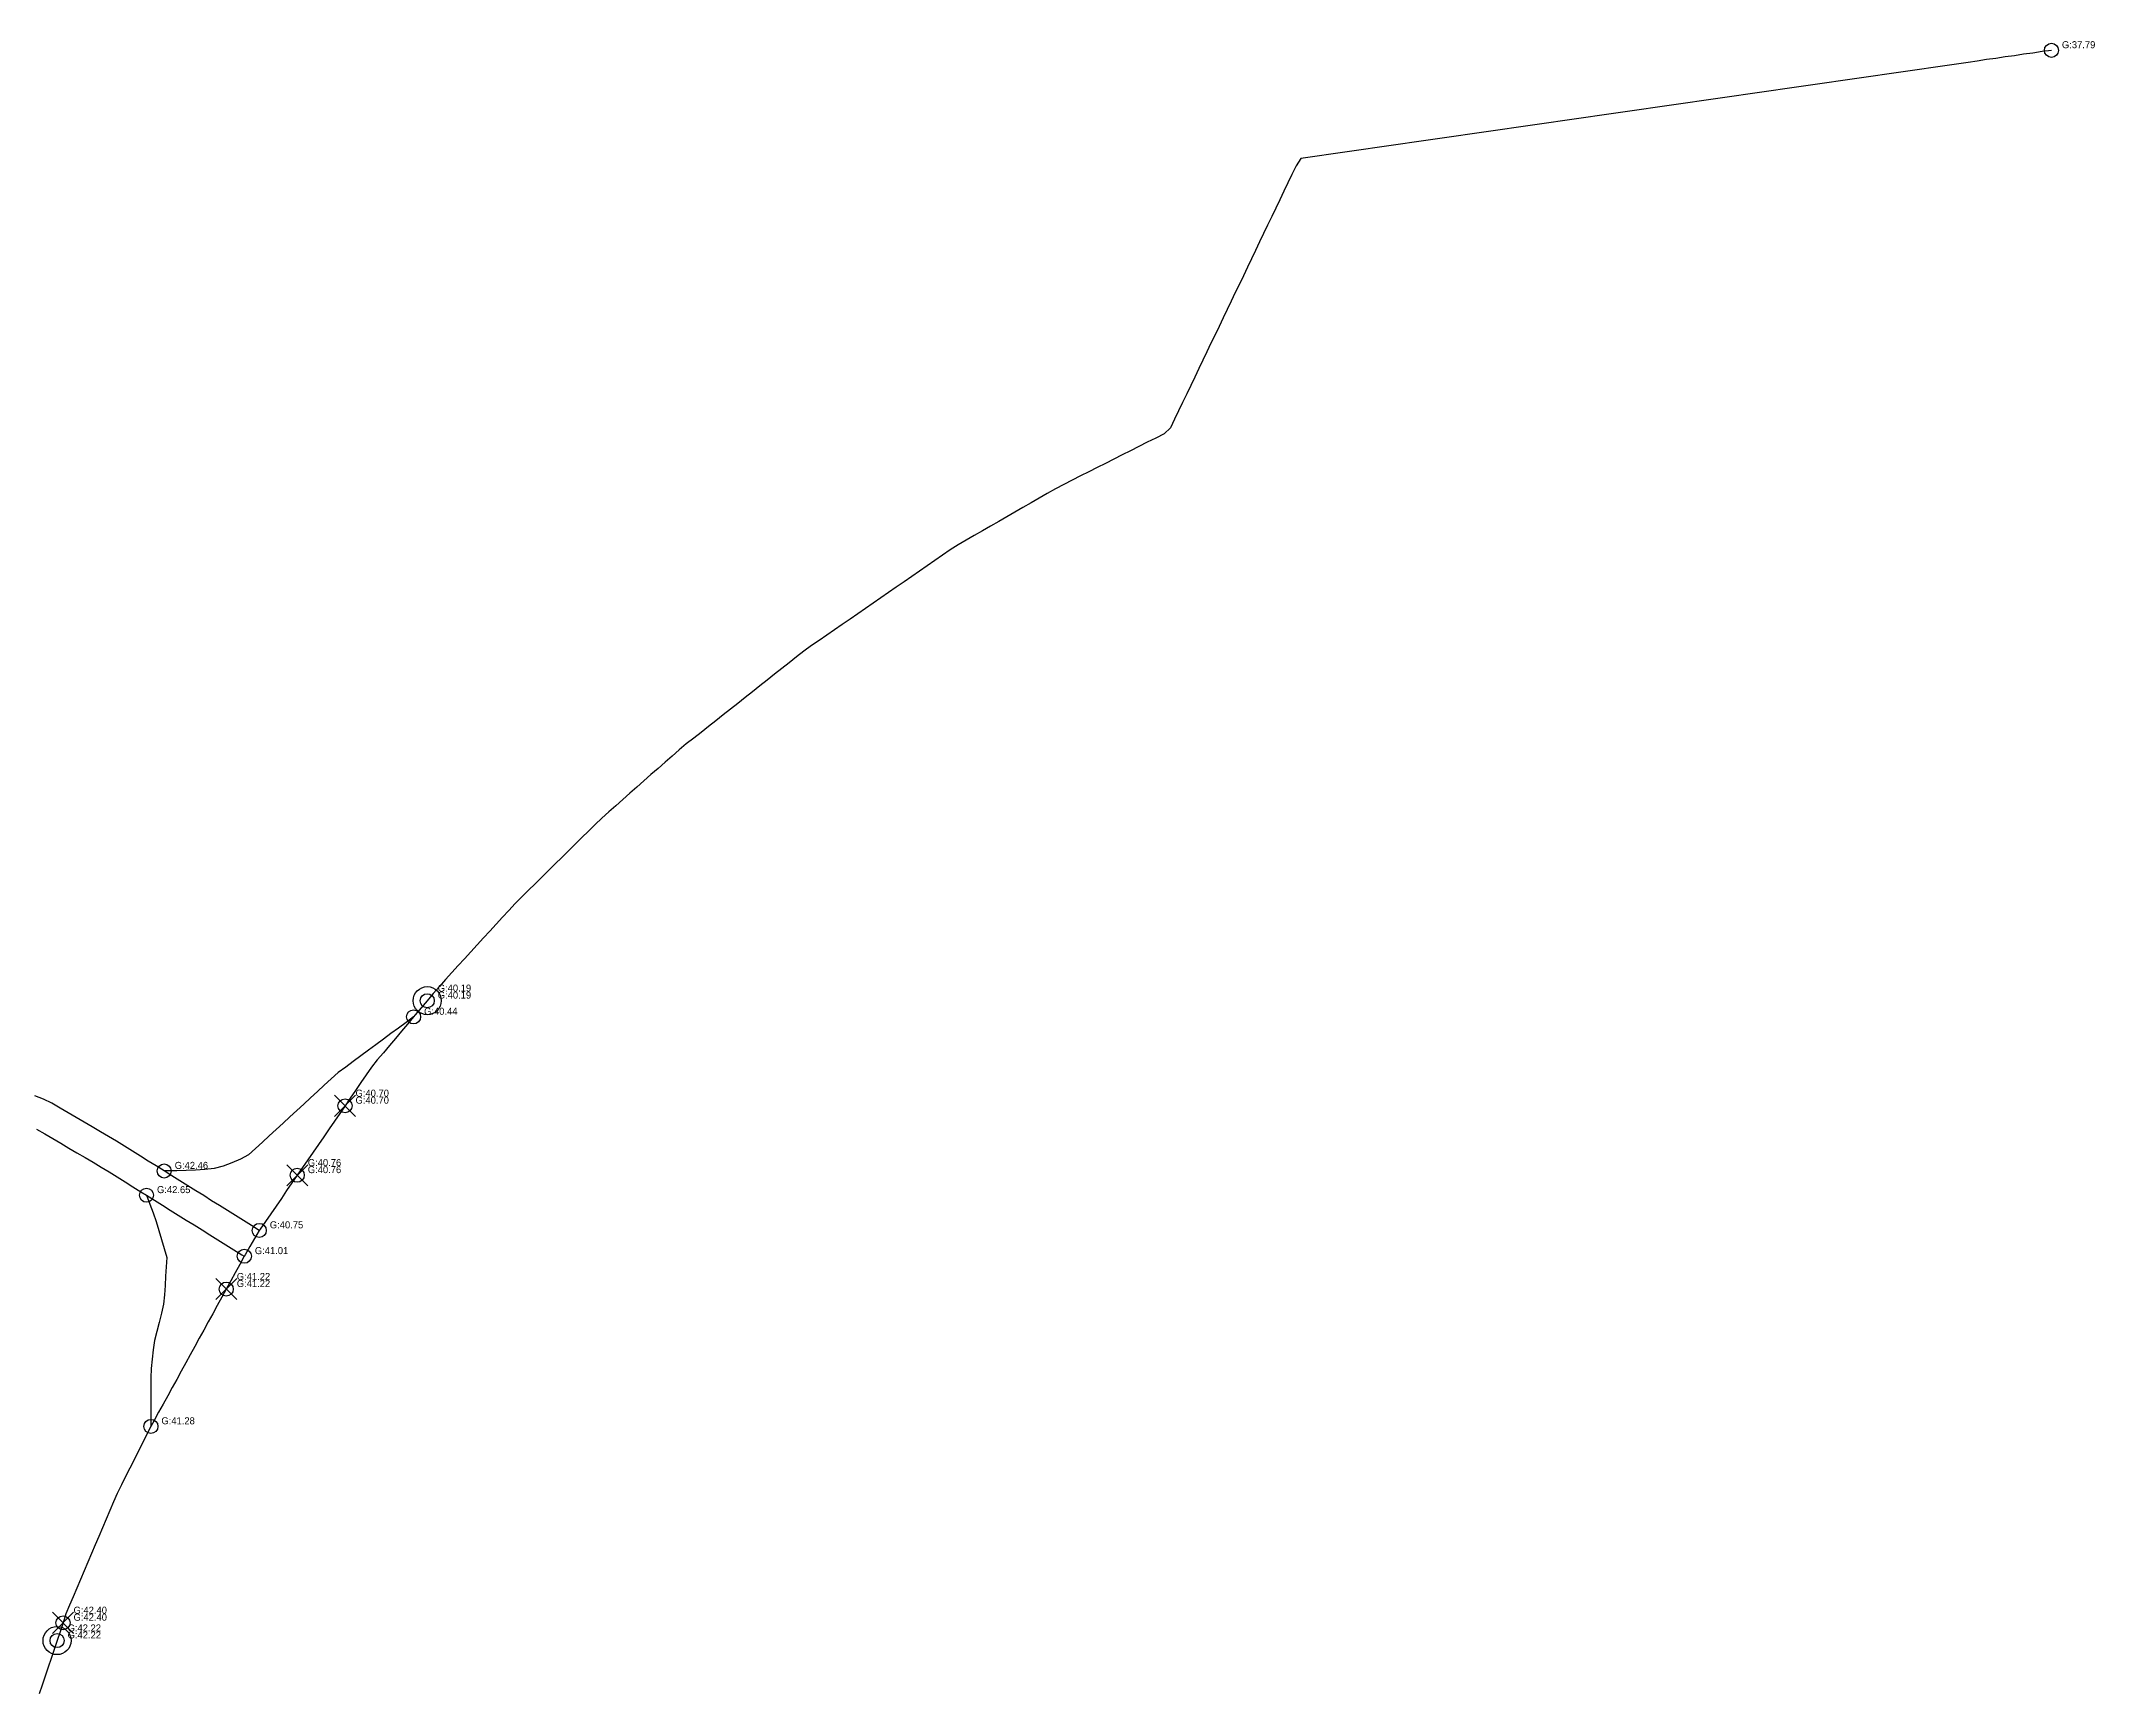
# Model space of a CAD drawing. Header units: metres. Extents: x 607160 to 610559, y 2613470 to 2618337.
# Drawn here: x 610120.2 to 610559, y 2614854.7 to 2615207.7 of the extents above; entities that cross this region are included whole.
import ezdxf

# ---------------------------------------------------------------- set-up
doc = ezdxf.new("R2010")
doc.units = ezdxf.units.M
for name, color, linetype in [('SW-DRAIN-LABELS', 3, 'Continuous'), ('SW-DRAIN-ORPHAN', 8, 'Continuous'), ('SW-INLETS', 3, 'Continuous'), ('SW-JUNCTIONS', 7, 'Continuous'), ('SW-RIDGES', 6, 'Continuous')]:
    doc.layers.add(name, color=color, linetype=linetype)

msp = doc.modelspace()

# ---------------------------------------------------------------- linework, layer by layer
at = {"layer": 'SW-DRAIN-ORPHAN'}
for points in [[(610549.66, 2615205.73), (610547.68, 2615205.45), (610545.7, 2615205.16), (610543.72, 2615204.88), (610541.74, 2615204.59), (610539.76, 2615204.31), (610537.78, 2615204.02), (610535.8, 2615203.74), (610533.82, 2615203.45), (610531.85, 2615203.16), (610529.87, 2615202.88), (610527.89, 2615202.59), (610525.91, 2615202.31), (610523.93, 2615202.02), (610521.95, 2615201.74), (610519.97, 2615201.45), (610517.99, 2615201.17), (610516.01, 2615200.88), (610514.03, 2615200.6), (610512.05, 2615200.31), (610510.07, 2615200.03), (610508.09, 2615199.74), (610506.11, 2615199.46), (610504.13, 2615199.17), (610502.15, 2615198.88), (610500.17, 2615198.6), (610498.19, 2615198.31), (610496.21, 2615198.03), (610494.23, 2615197.74), (610492.25, 2615197.46), (610490.28, 2615197.17), (610488.3, 2615196.89), (610486.32, 2615196.6), (610484.34, 2615196.32), (610482.36, 2615196.03), (610480.38, 2615195.75), (610478.4, 2615195.46), (610476.42, 2615195.17), (610474.44, 2615194.89), (610472.46, 2615194.6), (610470.48, 2615194.32), (610468.5, 2615194.03), (610466.52, 2615193.75), (610464.54, 2615193.46), (610462.56, 2615193.18), (610460.58, 2615192.89), (610458.6, 2615192.61), (610456.62, 2615192.32), (610454.64, 2615192.04), (610452.66, 2615191.75), (610450.68, 2615191.46), (610448.7, 2615191.18), (610446.73, 2615190.89), (610444.75, 2615190.61), (610442.77, 2615190.32), (610440.79, 2615190.04), (610438.81, 2615189.75), (610436.83, 2615189.47), (610434.85, 2615189.18), (610432.87, 2615188.9), (610430.89, 2615188.61), (610428.91, 2615188.33), (610426.93, 2615188.04), (610424.95, 2615187.75), (610422.97, 2615187.47), (610420.99, 2615187.18), (610419.01, 2615186.9), (610417.03, 2615186.61), (610415.05, 2615186.33), (610413.07, 2615186.04), (610411.09, 2615185.76), (610409.11, 2615185.47), (610407.13, 2615185.19), (610405.16, 2615184.9), (610403.18, 2615184.62), (610401.2, 2615184.33), (610399.22, 2615184.04), (610397.24, 2615183.76), (610395.26, 2615183.47), (610393.28, 2615183.19), (610391.3, 2615182.9), (610389.32, 2615182.62), (610388.3, 2615181.03), (610387.43, 2615179.22), (610386.57, 2615177.42), (610385.7, 2615175.62), (610384.84, 2615173.81), (610383.97, 2615172.01), (610383.11, 2615170.21), (610382.24, 2615168.4), (610381.38, 2615166.6), (610380.51, 2615164.8), (610379.65, 2615162.99), (610378.78, 2615161.19), (610377.92, 2615159.39), (610377.05, 2615157.58), (610376.19, 2615155.78), (610375.32, 2615153.98), (610374.46, 2615152.18), (610373.59, 2615150.37), (610372.73, 2615148.57), (610371.86, 2615146.77), (610371, 2615144.96), (610370.13, 2615143.16), (610369.27, 2615141.36), (610368.4, 2615139.55), (610367.54, 2615137.75), (610366.67, 2615135.95), (610365.81, 2615134.14), (610364.94, 2615132.34), (610364.08, 2615130.54), (610363.21, 2615128.73), (610362.35, 2615126.93), (610361.48, 2615125.13), (610360.11, 2615123.82), (610358.32, 2615122.92), (610356.53, 2615122.02), (610354.75, 2615121.12), (610352.96, 2615120.22), (610351.18, 2615119.32), (610349.39, 2615118.42), (610347.6, 2615117.52), (610345.82, 2615116.62), (610344.03, 2615115.72), (610342.25, 2615114.82), (610340.46, 2615113.92), (610338.67, 2615113.02), (610336.9, 2615112.1), (610335.17, 2615111.1), (610333.44, 2615110.1), (610331.7, 2615109.1), (610329.97, 2615108.1), (610328.24, 2615107.1), (610326.51, 2615106.1), (610324.78, 2615105.1), (610323.05, 2615104.09), (610321.31, 2615103.09), (610319.58, 2615102.09), (610317.85, 2615101.09), (610316.12, 2615100.09), (610314.43, 2615099.02), (610312.79, 2615097.88), (610311.14, 2615096.75), (610309.49, 2615095.61), (610307.85, 2615094.48), (610306.2, 2615093.34), (610304.56, 2615092.2), (610302.91, 2615091.07), (610301.26, 2615089.93), (610299.62, 2615088.8), (610297.97, 2615087.66), (610296.32, 2615086.53), (610294.68, 2615085.39), (610293.03, 2615084.26), (610291.38, 2615083.12), (610289.74, 2615081.99), (610288.09, 2615080.85), (610286.45, 2615079.71), (610284.8, 2615078.58), (610283.17, 2615077.41), (610281.6, 2615076.17), (610280.04, 2615074.94), (610278.47, 2615073.7), (610276.9, 2615072.46), (610275.33, 2615071.22), (610273.76, 2615069.98), (610272.19, 2615068.74), (610270.62, 2615067.5), (610269.05, 2615066.26), (610267.48, 2615065.02), (610265.91, 2615063.78), (610264.34, 2615062.54), (610262.77, 2615061.3), (610261.2, 2615060.06), (610259.63, 2615058.82), (610258.06, 2615057.58), (610256.5, 2615056.33), (610255.01, 2615055), (610253.51, 2615053.68), (610252.01, 2615052.35), (610250.51, 2615051.03), (610249.01, 2615049.7), (610247.52, 2615048.38), (610246.02, 2615047.05), (610244.52, 2615045.73), (610243.02, 2615044.4), (610241.52, 2615043.08), (610240.02, 2615041.75), (610238.56, 2615040.39), (610237.14, 2615038.98), (610235.72, 2615037.58), (610234.29, 2615036.17), (610232.87, 2615034.77), (610231.45, 2615033.36), (610230.02, 2615031.96), (610228.6, 2615030.55), (610227.17, 2615029.15), (610225.75, 2615027.74), (610224.33, 2615026.34), (610222.9, 2615024.94), (610221.48, 2615023.53), (610220.13, 2615022.05), (610218.78, 2615020.58), (610217.43, 2615019.1), (610216.09, 2615017.62), (610214.74, 2615016.15), (610213.39, 2615014.67), (610212.04, 2615013.19), (610210.69, 2615011.72), (610209.34, 2615010.24), (610207.99, 2615008.76), (610206.64, 2615007.29), (610205.3, 2615005.81), (610204.01, 2615004.28), (610202.71, 2615002.75)], [(610202.71, 2615002.75), (610201.42, 2615001.22), (610200.13, 2614999.7), (610199.79, 2614999.29)], [(610199.79, 2614999.29), (610198.18, 2614998.1), (610196.57, 2614996.91), (610194.96, 2614995.72), (610193.36, 2614994.53), (610191.75, 2614993.34), (610190.14, 2614992.15), (610188.53, 2614990.96), (610186.92, 2614989.77), (610185.32, 2614988.58), (610183.71, 2614987.39), (610182.19, 2614986.09), (610180.72, 2614984.74), (610179.26, 2614983.38), (610177.79, 2614982.02), (610176.32, 2614980.66), (610174.85, 2614979.3), (610173.38, 2614977.95), (610171.91, 2614976.59), (610170.45, 2614975.23), (610168.98, 2614973.87), (610167.51, 2614972.51), (610166.04, 2614971.16), (610164.57, 2614969.8), (610162.81, 2614968.91), (610160.96, 2614968.15), (610159.11, 2614967.39), (610157.18, 2614966.93), (610155.19, 2614966.73), (610153.2, 2614966.54), (610151.2, 2614966.46), (610149.2, 2614966.43), (610147.2, 2614966.4), (610146.52, 2614966.38)], [(610199.79, 2614999.29), (610198.5, 2614997.76), (610197.21, 2614996.23), (610195.92, 2614994.7), (610194.63, 2614993.17), (610193.34, 2614991.65), (610192.05, 2614990.12), (610190.82, 2614988.54), (610189.68, 2614986.89), (610188.55, 2614985.25), (610187.42, 2614983.6), (610186.28, 2614981.95), (610185.15, 2614980.3)], [(610146.52, 2614966.38), (610144.83, 2614967.45), (610143.13, 2614968.51), (610141.44, 2614969.57), (610139.74, 2614970.63), (610138.05, 2614971.69), (610136.34, 2614972.74), (610134.62, 2614973.75), (610132.89, 2614974.76), (610131.17, 2614975.78), (610129.45, 2614976.79), (610127.72, 2614977.81), (610126, 2614978.82), (610124.28, 2614979.83), (610122.55, 2614980.85), (610120.74, 2614981.69), (610118.88, 2614982.42)], [(610185.15, 2614980.3), (610184.02, 2614978.66), (610182.88, 2614977.01), (610181.75, 2614975.36), (610180.62, 2614973.71), (610179.48, 2614972.06), (610178.35, 2614970.42), (610177.22, 2614968.77), (610176.08, 2614967.12), (610174.95, 2614965.47)], [(610119.26, 2614975.3), (610121.01, 2614974.33), (610122.73, 2614973.32), (610124.45, 2614972.3), (610126.17, 2614971.28), (610127.9, 2614970.26), (610129.62, 2614969.24), (610131.34, 2614968.23), (610133.06, 2614967.21), (610134.77, 2614966.17), (610136.46, 2614965.11), (610138.16, 2614964.05), (610139.86, 2614962.99), (610141.56, 2614961.93), (610142.74, 2614961.2)], [(610166.84, 2614953.68), (610165.14, 2614954.74), (610163.45, 2614955.8), (610161.75, 2614956.86), (610160.05, 2614957.92), (610158.36, 2614958.98), (610156.66, 2614960.04), (610154.97, 2614961.11), (610153.27, 2614962.17), (610151.58, 2614963.23), (610149.88, 2614964.29), (610148.18, 2614965.35), (610146.52, 2614966.38)], [(610174.95, 2614965.47), (610173.81, 2614963.83), (610172.68, 2614962.18), (610171.55, 2614960.53), (610170.41, 2614958.88), (610169.28, 2614957.23), (610168.15, 2614955.59), (610167.01, 2614953.94), (610166.84, 2614953.68)], [(610142.74, 2614961.2), (610144.43, 2614960.14), (610146.13, 2614959.08), (610147.83, 2614958.02), (610149.53, 2614956.96), (610151.22, 2614955.91), (610152.92, 2614954.85), (610154.62, 2614953.79), (610156.31, 2614952.73), (610158.01, 2614951.67), (610159.71, 2614950.61), (610161.41, 2614949.56), (610163.1, 2614948.5), (610163.64, 2614948.17)], [(610142.74, 2614961.2), (610143.44, 2614959.32), (610144.14, 2614957.45), (610144.83, 2614955.57), (610145.4, 2614953.66), (610145.97, 2614951.74), (610146.54, 2614949.82), (610147.1, 2614947.9), (610146.97, 2614945.91), (610146.83, 2614943.91), (610146.7, 2614941.92), (610146.56, 2614939.92), (610146.41, 2614937.93), (610145.92, 2614935.99), (610145.43, 2614934.05), (610144.95, 2614932.11), (610144.46, 2614930.17), (610144.15, 2614928.2), (610143.94, 2614926.21), (610143.73, 2614924.22), (610143.67, 2614922.22), (610143.68, 2614920.22), (610143.68, 2614918.22), (610143.68, 2614916.22), (610143.68, 2614914.22), (610143.68, 2614912.22), (610143.68, 2614911.83)], [(610166.84, 2614953.68), (610165.83, 2614951.95), (610164.83, 2614950.22), (610163.83, 2614948.49), (610163.64, 2614948.17)], [(610163.64, 2614948.17), (610162.67, 2614946.41), (610161.71, 2614944.66), (610160.75, 2614942.91), (610159.78, 2614941.15)], [(610159.78, 2614941.15), (610158.82, 2614939.4), (610157.86, 2614937.65), (610156.9, 2614935.89), (610155.93, 2614934.14), (610154.97, 2614932.39), (610154.01, 2614930.64), (610153.05, 2614928.88), (610152.08, 2614927.13), (610151.12, 2614925.38), (610150.16, 2614923.62), (610149.2, 2614921.87), (610148.23, 2614920.12), (610147.27, 2614918.36), (610146.31, 2614916.61), (610145.34, 2614914.86), (610144.38, 2614913.11), (610143.68, 2614911.83)], [(610143.68, 2614911.83), (610142.78, 2614910.04), (610141.88, 2614908.26), (610140.99, 2614906.47), (610140.09, 2614904.68), (610139.19, 2614902.9), (610138.29, 2614901.11), (610137.39, 2614899.32), (610136.49, 2614897.53), (610135.7, 2614895.7), (610134.91, 2614893.86), (610134.13, 2614892.02), (610133.35, 2614890.18), (610132.56, 2614888.34), (610131.78, 2614886.5), (610131, 2614884.66), (610130.21, 2614882.82), (610129.43, 2614880.98), (610128.65, 2614879.14), (610127.86, 2614877.3), (610127.08, 2614875.46), (610126.29, 2614873.62), (610125.54, 2614871.77), (610124.91, 2614869.87)], [(610124.91, 2614869.87), (610124.27, 2614867.97), (610123.64, 2614866.08)], [(610123.64, 2614866.08), (610123.01, 2614864.18), (610122.38, 2614862.28), (610121.74, 2614860.38), (610121.11, 2614858.49), (610120.48, 2614856.59), (610119.85, 2614854.69)]]:
    msp.add_lwpolyline(points, dxfattribs=at)
at = {"layer": 'SW-INLETS'}
for centre, radius in [((610202.71, 2615002.75), 3), ((610202.71, 2615002.75), 1.5), ((610123.64, 2614866.08), 3), ((610123.64, 2614866.08), 1.5)]:
    msp.add_circle(centre, radius, dxfattribs=at)
at = {"layer": 'SW-JUNCTIONS'}
for centre in [(610549.66, 2615205.73), (610199.79, 2614999.29), (610202.71, 2615002.75), (610185.15, 2614980.3), (610146.52, 2614966.38), (610174.95, 2614965.47), (610142.74, 2614961.2), (610166.84, 2614953.68), (610163.64, 2614948.17), (610159.78, 2614941.15), (610143.68, 2614911.83), (610124.91, 2614869.87), (610123.64, 2614866.08)]:
    msp.add_circle(centre, 1.5, dxfattribs=at)
at = {"layer": 'SW-RIDGES', "color": 6}
for p, q in [((610182.9, 2614978.05), (610187.4, 2614982.55)), ((610187.4, 2614978.05), (610182.9, 2614982.55)), ((610172.7, 2614963.22), (610177.2, 2614967.72)), ((610177.2, 2614963.22), (610172.7, 2614967.72)), ((610157.53, 2614938.9), (610162.03, 2614943.4)), ((610162.03, 2614938.9), (610157.53, 2614943.4)), ((610122.66, 2614867.62), (610127.16, 2614872.12)), ((610127.16, 2614867.62), (610122.66, 2614872.12))]:
    msp.add_line(p, q, dxfattribs=at)

# ---------------------------------------------------------------- texts
at = {"layer": 'SW-DRAIN-LABELS', "color": 7}
for s, p in [('G:37.79', (610551.91, 2615206.18)), ('G:40.19', (610204.96, 2615004.7)), ('G:40.19', (610204.96, 2615003.2)), ('G:40.44', (610202.04, 2614999.74)), ('G:40.70', (610187.4, 2614982.25)), ('G:40.70', (610187.4, 2614980.75)), ('G:42.46', (610148.77, 2614966.83)), ('G:40.76', (610177.2, 2614967.42)), ('G:40.76', (610177.2, 2614965.92)), ('G:42.65', (610144.99, 2614961.65)), ('G:40.75', (610169.09, 2614954.13)), ('G:41.01', (610165.89, 2614948.62)), ('G:41.22', (610162.03, 2614943.1)), ('G:41.22', (610162.03, 2614941.6)), ('G:41.28', (610145.93, 2614912.28)), ('G:42.40', (610127.16, 2614871.82)), ('G:42.22', (610125.89, 2614868.03)), ('G:42.40', (610127.16, 2614870.32)), ('G:42.22', (610125.89, 2614866.53))]:
    msp.add_text(s, height=1.5, dxfattribs=at).set_placement(p)

doc.saveas('drawing.dxf')
